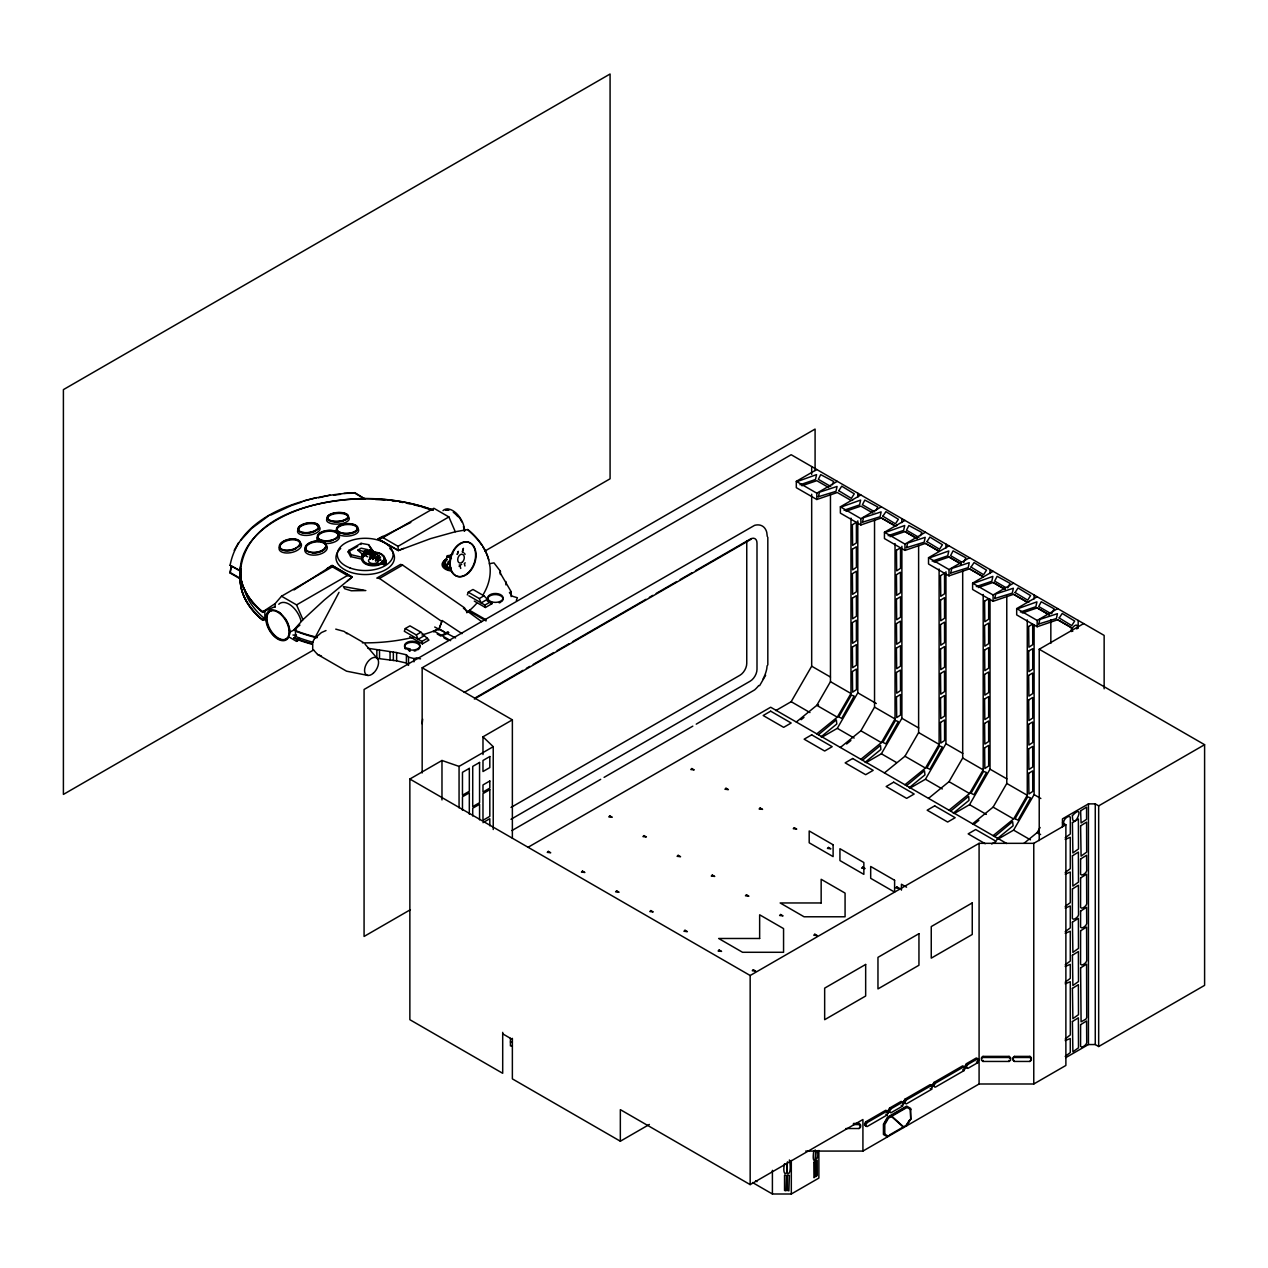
<?xml version="1.0" encoding="UTF-8"?>
<svg xmlns="http://www.w3.org/2000/svg" width="1268" height="1268" viewBox="0 0 1268 1268"><rect width="100%" height="100%" fill="white"/><g stroke="black" fill="none" stroke-linecap="round" stroke-linejoin="round"><path stroke-width="1.5" d="M489.353 563.705L493.981 562.881L500.384 571.234L500.036 572.676L511.131 591.649L511.131 596.61M370.208 559.267L369.606 557.508L370.034 558.887L371.793 557.841L370.478 556.192L369.701 557.27M376.105 556.636L375.391 558.142L376.422 557.936M378.197 557.746L377.642 559.616L377.404 558.665M377.753 554.877L376.105 553.783M378.53 559.109L377.595 558.855M377.896 559.125L378.53 558.079L378.561 559.236M378.038 560.266L377.832 561.692L378.767 560.694M378.767 558.617L378.72 557.777M378.926 555.875L378.561 556.842M380.131 557.936L380.606 556.89M383.824 561.566L381.858 561.122L383.824 562.564L383.95 561.439L384.014 562.659C389.07 566.4 381.795 559.679 386.074 562.643L385.884 563.753M383.824 563.959L382.54 563.008L383.824 564.942C385.028 563.88 380.78 562.754 384.014 563.848M384.616 562.247C383.221 562.707 385.203 562.215 385.979 562.659M385.884 561.359L386.074 560.266C381.335 557.54 388.325 564.07 384.616 559.87M422.165 723.806L422.656 719.162M767.092 665.763L766.76 668.854A24.282 14.027 -60 0 1 763.082 678.919M852.365 500.464L852.873 499.576M896.444 525.919L896.951 525.031M1028.665 602.252L1029.188 601.365M370.922 550.851L372.935 550.772L368.56 544.669L361.063 543.338L348.843 550.391L348.098 551.913L350.634 556.636L361.824 559.125L363.853 551.596L367.34 549.583L368.211 551.39M756.98 1181.649L755.633 1180.873M360.889 544.527L361.063 543.338M365.216 498.625C318.522 499.449 245.897 514.428 240.381 571.234L230.094 565.29C239.937 513.001 307.823 495.186 354.913 492.681L365.216 499.164L354.913 493.236L343.993 493.347M230.094 573.009L231.236 566.146L230.094 573.009L240.381 578.953L241.063 570.869M798.507 481.079L816.56 474.612L815.482 479.494L799.997 484.788M842.586 506.518L860.639 500.067L859.561 504.933L844.076 510.243M886.649 531.974L904.718 525.507L903.64 530.389L888.139 535.682M930.728 557.413L948.797 550.962L947.719 555.828L932.218 561.138M974.807 582.868L992.86 576.401L991.798 581.283L976.297 586.577M1018.886 608.307L1036.939 601.856L1035.877 606.722L1020.375 612.032M451.17 557.08L448.286 555.416L447.113 556.097L445.052 563.594L447.303 564.894L448.476 564.212L449.443 560.741M447.303 564.894L448.254 561.423L450.299 562.596M350.634 556.636L351.173 554.718L348.843 550.391M442.199 620.559L438.744 629.752L442.199 620.559L461.98 633.651M374.71 557.001L374.979 558.031M376.01 554.734L375.169 553.957L374.979 555.653M376.644 559.933L376.644 558.966L375.803 559.457M376.834 559.695L375.914 560.836M377.769 558.887L378.324 557.777M377.309 561.074L378.197 560.139M378.704 556.351C379.497 553.942 376.073 556.874 377.991 557.254M405.269 628.563L404.318 631.274L421.911 641.434L422.371 643.875L428.964 640.071L420.96 632.209L409.96 625.853L405.269 628.563L416.269 634.919L418.155 639.262L423.781 635.997M467.321 594.914L468.272 592.188L472.964 589.477L483.964 595.833L491.952 603.695L485.375 607.499L474.295 601.111M375.677 559.632L375.455 560.694M376.77 557.555L375.914 558.459M382.492 561.185L383.982 562.501M382.54 563.452L382.603 564.355M765.634 675.258L759.595 685.703M818.431 704.739L818.431 705.563M410.23 651.055L409.295 650.833L409.786 648.804L405.554 647.885L405.554 648.978A7.719 4.454 0 0 1 404.777 647.9M409.295 650.833L409.786 648.804M339.016 592.346L312.705 642.052L312.705 649.073L317.571 654.462L346.56 671.184L368.053 675.464M363.995 552.499L364.946 553.038L366.151 551.089L368.687 552.563L372.158 550.233L372.158 551.532M368.402 552.404L363.694 555.115L362.188 554.243L362.188 555.543L363.694 556.414L367.086 554.465M832.204 484.836L833.662 481.491L820.713 474.628L818.351 479.32L830.762 486.5M876.283 510.275L877.725 506.931L864.792 500.083L862.43 504.759L874.841 511.955M775.794 710.587L791.169 701.695L811.678 666.191L811.678 494.235M796.304 722.015L816.798 705.341L830.461 681.661L830.461 494.472M920.362 535.73L921.884 532.449L908.871 525.523L906.509 530.214L918.904 537.394M816.798 733.855L837.292 717.181L850.971 693.501L850.971 518.136M821.918 737.215L837.292 728.339L857.802 692.819L857.802 520.863M840.367 747.47L860.877 730.78L874.54 707.116L874.54 519.928M963.712 562.421L965.883 557.825L953.076 550.851L950.588 555.653L961.445 561.962M860.877 759.31L881.371 742.62L895.034 718.956L895.034 543.592M865.996 762.654L881.371 753.778L901.881 718.274L901.881 546.302M884.446 772.909L904.956 756.235L918.618 732.555L918.618 545.367M1007.791 587.876L1010.041 583.343L997.139 576.29L994.667 581.109L1005.524 587.401M904.956 784.749L925.45 768.075L939.112 744.395L939.112 569.031M910.075 788.11L925.45 779.234L945.944 743.714L945.944 571.757M928.525 798.365L949.019 781.674L962.697 758.01L962.697 570.822M1051.869 613.316L1054.12 608.798L1041.218 601.745L1038.73 606.548L1051.14 613.744M949.019 810.204L969.529 793.514L983.191 769.85L983.191 594.486M954.154 813.549L969.529 804.673L990.023 769.169L990.023 599.178M972.604 823.804L993.098 807.13L1006.776 783.45L1006.776 596.261M993.098 835.644L1013.607 818.97L1027.27 795.29L1027.27 619.925M996.521 839.987L1013.607 830.128L1034.102 794.608L1034.102 624.633M864.633 1123.654L865.664 1121.879L885.809 1110.245L888.202 1111.624L887.188 1114.968L867.027 1126.618L864.633 1125.223L864.633 1123.654L865.996 1126.016M865.996 1124.447L867.027 1122.671L887.188 1111.022M1024.005 843.299L1037.176 832.569L1040.109 827.497M888.551 1109.849L889.581 1108.073L901.183 1101.369L903.577 1102.748L902.562 1106.092L890.944 1112.797L888.551 1111.418L888.551 1109.849L889.914 1112.21M889.914 1110.625L890.944 1108.85L902.562 1102.146M888.488 1136.318L884.113 1133.782L884.113 1124.177L887.806 1117.774L906.382 1107.043L910.757 1109.579M884.795 1134.178L884.795 1124.573L888.488 1118.17L907.064 1107.439M903.925 1100.973L904.956 1099.197L930.236 1084.6L932.63 1085.979L931.6 1089.323L906.319 1103.921L903.925 1102.542L903.925 1100.973L905.289 1103.334M905.289 1101.749L906.319 1099.974L931.6 1085.376M889.502 1134.939L906.382 1125.191L909.156 1120.389M906.652 1125.825L910.757 1118.725M887.521 1136.873L883.431 1134.495L883.431 1124.24L887.521 1117.14L906.652 1106.092L910.757 1108.47L910.757 1119.184L906.382 1125.191M932.963 1084.203L933.993 1082.428L962.697 1065.849L965.091 1067.228L964.06 1070.588L935.356 1087.151L932.963 1085.773L932.963 1084.203L934.342 1086.565M934.342 1084.996L935.356 1083.221L964.06 1066.642M965.423 1065.453L966.454 1063.678L976.36 1057.956L978.753 1059.351L977.723 1062.695L967.817 1068.417L965.423 1067.038L965.423 1065.453L966.787 1067.83M966.787 1066.245L967.817 1064.47L977.723 1058.748M371.27 551.009L372.063 550.93M377.753 556.05L378.704 555.653M382.619 560.947L384.014 561.455M384.679 559.743C385.947 561.407 381.827 558.554 385.979 560.266M382.619 563.325L381.906 563.816L382.492 562.96M362.188 554.243L364.915 552.119M362.188 555.543L364.36 552.452M372.633 559.616L371.873 556.256L376.77 553.434L371.128 550.169L366.246 552.991L366.246 556.256L367.736 556.795M240.888 540.184L251.46 528.582L269.291 515.315M516.314 600.398L517.407 597.751L512.256 596.198L509.435 592.631L511.131 591.649M241.776 589.842A124.993 71.943 -0.2 0 0 260.4 617.738L262.714 619.561L264.869 618.657L264.853 611.493L262.698 611.842L275.124 603.631L281.528 596.214L332.39 566.844L347.432 575.529L352.235 577.003L324.354 599.954L302.957 619.703L293.938 629.879L297.124 631.765A124.993 72.165 0 0 0 316.937 637.804M289.881 637.519L296.569 641.37L299.121 638.406M314.575 638.501L321.47 632.542L326.003 630.545M376.422 560.329L375.582 560.551M379.893 560.504L380.701 559.315L380.226 560.091M860.512 1126.222L859.054 1128.52L845.899 1128.52M859.054 1128.52L860.512 1127.331L860.512 1124.637L859.054 1123.448L853.412 1123.448M982.954 1056.387L981.511 1057.575L981.511 1060.27L982.954 1061.443L1009.122 1061.443L1010.564 1060.27L1010.564 1057.575L1009.122 1056.387L982.954 1056.387L981.511 1058.685M1014.432 1056.387L1012.989 1057.575L1012.989 1060.27L1014.432 1061.443L1029.901 1061.443L1031.344 1060.27L1031.344 1057.575L1029.901 1056.387L1014.432 1056.387L1012.989 1058.685M1031.344 1059.145L1029.901 1061.443M801.138 719.701L803.975 717.387M821.03 736.851L836.801 723.996L836.341 719.859L818.383 734.774M846.628 743.983L850.891 740.512M865.109 762.306L880.88 749.451L880.499 745.394L862.462 760.229M909.188 787.745L924.958 774.891L924.499 770.754L906.541 785.669M953.267 813.2L969.037 800.346L968.641 796.288L950.62 811.124M974.585 823.804L978.864 820.333M997.33 838.639L1013.116 825.785L1012.641 821.648L994.698 836.563M347.495 580.839L352.235 577.003L332.105 565.385L326.637 568.793M299.945 625.092L293.938 629.879L297.124 631.226A124.993 72.165 0 0 0 316.937 637.265M293.938 630.418L295.492 629.182L295.492 636.346L293.938 638.137L297.124 639.468A124.993 72.165 0 0 0 311.817 644.192M466.687 612.666L470.048 610.003M377.769 558.031L378.609 557.952M294.002 589.953L332.105 565.591L352.235 577.209M348.098 551.913L357.687 546.381M455.291 531.752L430.549 538.631L398.31 550.597L378.181 538.979L382.984 537.632L433.846 508.262L448.888 516.948L455.291 531.752L467.718 529.548L470.048 531.387A124.993 72.165 0 0 1 488.671 559.41L490.034 566.923A124.993 72.165 0 0 1 482.823 595.136M365.232 551.675L370.652 549.361L372.158 550.233M364.946 553.038L366.404 552.198L365.184 550.613L364.281 551.136L367.466 552.943M366.246 552.991L371.128 550.502L376.025 553.323M368.972 552.61L371.413 551.2L375.265 553.434L372.824 554.845L368.972 552.61L371.889 551.374M370.208 552.341L372.824 553.862L374.504 552.88M281.528 596.214L296.569 604.899L347.432 575.529M382.984 537.632L398.025 546.318L448.888 516.948M402.622 565.084L400.609 564.371L376.818 578.097L379.497 578.446L402.622 565.084L464.389 607.737L466.735 611.794M296.569 641.37L299.597 639.627M313.608 649.961L63.4 794.418L63.4 389.625L610.082 74.004L610.082 478.797L484.978 551.025M459.127 566.416L460.078 565.877L460.728 568.46M465.245 562.881L464.31 563.436L464.96 566.019M416.269 634.919L420.96 632.209M468.272 592.188L479.272 598.544L483.964 595.833M464.389 607.737L463.438 608.291L481.713 621.669M486.785 599.637L481.143 602.886L479.272 598.544M421.911 641.434L427.554 638.169M468.859 595.801L484.915 605.058L490.558 601.809M455.577 637.962L434.718 627.026M441.106 635.68L448.064 631.67M417.124 658.219L420.5 658.837M422.165 772.957L422.165 667.776L791.169 454.721L1104.143 635.411L1104.143 688.793M850.971 500.4L837.292 492.507L816.798 499.497L796.304 487.673L796.304 481.349L816.798 469.525M464.183 692.439L754.619 525.332A24.282 14.027 -60 0 1 766.76 532.338L767.251 536.412M796.304 481.349L816.798 493.189L837.292 481.349M475.12 697.955L522.955 670.328M526.379 668.363L529.786 666.382M533.21 664.416L553.704 652.576M557.127 650.611L569.078 643.7M572.502 641.735L645.951 599.32M649.375 597.339L652.798 595.374M656.206 593.408L676.716 581.568M680.124 579.587L692.09 572.692M695.498 570.711L750.165 539.154A9.668 5.579 -60 0 1 756.996 543.1L756.996 669.346A9.668 5.579 -60 0 1 750.165 681.185L511.004 819.271M474.359 699.048L751.163 539.233M881.371 517.962L895.034 525.855L881.371 517.962L860.877 524.952L840.367 513.112L840.367 506.804L860.877 494.964M502.699 1032.358L502.699 1073.299L409.865 1019.694L409.865 779.028L441.977 760.483L459.064 766.395L493.236 746.678L482.981 736.819L512.367 719.844L512.367 838.211M840.367 506.804L860.877 518.644L881.371 506.804M925.45 543.401L939.112 551.295L925.45 543.401L904.956 550.391L884.446 538.567L884.446 532.243L904.956 520.419M884.446 532.243L904.956 544.083L925.45 532.243M969.529 568.856L983.191 576.75L969.529 568.856L949.019 575.846L928.525 564.006L928.525 557.698L949.019 545.858M482.981 822.663L489.813 818.716L489.813 825.785M511.004 807.431L739.926 675.273A9.668 5.579 -60 0 0 746.757 663.433L746.757 541.119M928.525 557.698L949.019 569.538L969.529 557.698M511.955 830.556L600.683 779.329M604.091 777.363L692.819 726.136M696.243 724.155L754.619 689.887A24.282 14.027 -60 0 0 758.755 685.512M1013.607 594.296L1027.27 602.189L1013.607 594.296L993.098 601.286L972.604 589.462L972.604 583.137L993.098 571.313M410.372 909.711L364.075 936.45L364.075 689.475L815.086 429.075L815.086 470.571M528.074 847.278L770.675 707.227L1006.697 843.505M972.604 583.137L993.098 594.977L1013.607 583.137M1071.349 631.575L1071.349 627.644L1057.686 619.751L1037.176 626.741L1016.682 614.901L1016.682 608.592L1037.176 596.752M1016.682 608.592L1037.176 620.432L1057.686 608.592M1039.221 840.573L1039.221 649.232L1083.649 623.587M409.865 779.028L750.165 975.504L979.086 843.331L1033.769 843.331L1065.881 824.786L1065.881 1065.453L1033.769 1083.997L979.086 1083.997L862.922 1151.075L805.751 1151.075M991.671 843.965L996.173 841.366L975.678 829.526L968.166 833.869L985.236 843.727M1065.706 1057.67L1088.435 1044.547L1095.267 1044.547L1098.674 1046.528L1204.6 985.363L1204.6 744.696L1098.674 805.862L1095.267 803.88L1088.435 803.88L1062.457 818.874L1062.457 826.768M1065.199 837.815L1070.287 833.995L1070.319 817.099C1068.084 814.421 1061.665 821.078 1064.169 824.327M1065.199 839.384L1070.287 837.324L1070.287 868.723L1065.199 872.527M1065.199 874.112L1070.287 872.051L1070.287 902.642L1065.199 906.461M512.367 1038.349L512.367 1078.878L620.337 1141.216L649.375 1124.447M1065.199 908.046L1070.287 905.97L1070.287 927.891L1065.199 931.711M1065.199 933.296L1070.287 931.235L1070.287 961.033L1065.199 964.853M1065.199 966.438L1070.287 964.362L1070.287 978.389L1065.199 982.209M1065.199 983.794L1070.287 981.733L1070.319 1034.878L1065.199 1039.031M620.337 1141.216L620.337 1109.643L750.165 1184.613L862.922 1119.517L862.922 1151.075M752.51 1182.521L772.402 1193.996L791.311 1193.996L818.874 1178.083L818.874 1150.472M1065.199 1040.6L1070.287 1038.54L1070.287 1052.567L1065.199 1056.387M378.181 538.979L410.816 522.464M382.92 536.301L378.181 538.789L398.31 550.407L403.779 548.347M270.813 515.077L291.339 505.567L301.879 502.049M289.69 632.193L296.569 628.722M452.914 553.91L448.428 556.066A3.186 1.839 60 0 0 448.159 557.349M377.912 561.772L378.419 560.63M384.759 499.592A124.993 72.165 0 0 0 241.744 582.123A124.993 71.943 -0.2 0 0 260.368 610.003L262.698 611.842L275.124 606.627M433.291 631.226L437.904 629.277M801.883 485.755L816.798 480.683L828.749 487.578M845.962 511.21L860.877 506.122L872.828 513.033M890.041 536.649L904.956 531.577L916.907 538.472L904.956 531.577M934.12 562.104L949.019 557.017L960.985 563.927L949.019 557.017M978.199 587.544L993.098 582.472L1005.064 589.366L993.098 582.472M1022.262 612.999L1037.176 607.911L1049.143 614.821L1037.176 607.911M367.91 648.265L396.63 652.576L406.394 654.795L408.518 657.109L413.939 658.567L416.649 657.933M318.522 497.769L330.108 495.059M266.248 619.466L262.698 620.1L260.4 618.277A124.993 71.943 -0.2 0 1 241.776 590.381A124.993 72.165 0 0 1 240.238 579.096M333.579 495.17L340.521 494.314M382.667 564.371L382.508 562.976M365.834 590.539L351.315 590.777L344.674 588.732L343.359 586.577L363.964 590.206M408.518 657.109L408.518 665.351L406.394 663.053L396.63 660.818L376.85 658.361L376.85 650.119M510.433 1041.963L512.367 1041.963M512.367 1045.91L510.433 1045.91L510.433 1038.349M982.954 1057.496L1009.122 1057.496L1010.564 1058.685M1014.432 1057.496L1029.901 1057.496L1031.344 1058.685M853.412 1124.573L859.054 1124.573L860.512 1125.762M335.751 629.134L344.183 631.432L347.178 633.81M406.965 649.279L409.786 649.882M367.34 549.583L361.158 548.172L357.687 550.169L362.791 554.512M351.173 554.718L361.745 557.238M409.295 649.739L410.23 649.961A7.719 4.454 0 0 0 419.946 645.666A7.719 4.454 0 0 0 410.23 641.37A7.719 4.454 0 0 0 405.554 647.885M358.162 549.9L363.853 551.596L371.873 556.256M317.571 654.462L321.47 656.047M295.492 636.346L298.582 637.645A122.33 70.628 0 0 0 312.958 642.274M293.938 637.582L297.124 638.929A124.993 72.165 0 0 0 311.817 643.653M1057.686 619.751L1071.349 627.644M1039.221 649.232L1204.6 744.696M811.678 666.191L830.461 677.049M857.802 692.819L876.315 703.518M901.881 718.274L918.714 727.99M945.944 743.714L962.792 753.446M990.023 769.169L1006.871 778.885M1034.102 794.608L1040.838 798.507M830.461 681.661L850.971 693.501M874.54 707.116L895.034 718.956M918.618 732.555L939.112 744.395M962.697 758.01L983.191 769.85M1006.776 783.45L1027.27 795.29M1062.457 822.821L1065.881 824.786M816.798 705.341L837.292 717.181M860.877 730.78L881.371 742.62M904.956 756.235L925.45 768.075M949.019 781.674L969.529 793.514M993.098 807.13L1013.607 818.97M1037.176 832.569L1040.6 834.55M791.169 701.695L809.967 712.553M837.292 728.339L854.141 738.055M881.371 753.778L896.524 762.528M925.45 779.234L942.283 788.95M969.529 804.673L986.361 814.405M1013.607 830.128L1030.44 839.844M447.113 556.097L451.44 558.586M487.213 600.953L491.952 603.695M371.033 550.883L369.527 550.011L369.527 551.311M371.413 551.2L375.265 553.434M368.259 550.629L370.145 551.723M486.072 619.846L469.604 610.336L469.604 611.43L486.072 620.94M367.736 552.452L372.633 555.273M365.469 551.643L366.404 552.198M363.837 553.181L365.723 554.274M364.835 554.465L363.33 553.593L363.33 554.893M906.572 887.188L901.437 884.224L901.437 890.136M439.679 629.213L443.911 631.654M450.647 640.657L433.878 630.973L433.878 632.05M437.238 634L440.582 635.934M443.943 637.867L447.303 639.801M409.722 636.568L422.371 643.875M422.165 667.776L512.367 719.844M240.381 570.695L230.094 565.29M346.243 632.621L363.171 642.4M230.094 572.47L240.381 578.398M976.36 1061.902L977.723 1062.695M966.454 1063.678L967.817 1064.47M963.712 1068.021L965.091 1068.813M962.697 1069.796L964.06 1070.588M933.993 1082.428L935.356 1083.221M930.236 1088.546L931.6 1089.323M904.956 1099.197L906.319 1099.974M903.577 1104.317L902.214 1101.955M901.183 1105.3L902.562 1106.092M910.757 1119.184L910.075 1109.183M889.581 1108.073L890.944 1108.85M886.839 1112.401L888.202 1113.193M885.809 1114.176L887.188 1114.968M904.1 1127.3L891.8 1116.252M903.751 1127.506L891.452 1116.458M865.664 1121.879L867.027 1122.671M502.699 1033.848L512.367 1039.427M379.497 578.446L441.248 621.098M262.698 612.396L260.384 610.558A124.993 71.943 -0.2 0 1 241.744 582.662A124.993 72.165 0 0 1 240.254 569.475M264.869 618.657L262.635 616.898A122.33 70.406 -0.2 0 1 244.407 589.588M262.698 611.842L260.368 610.003A124.993 72.165 0 0 1 240.381 566.923M1012.989 1059.145L1014.432 1061.443M375.914 553.688L376.58 554.655M365.041 644.128L377.626 658.885M296.569 604.899L302.957 619.703M368.56 544.669L373.394 552.452A10.635 6.134 0 0 1 383.855 559.648A10.635 6.134 0 0 1 369.749 564.355A10.635 6.134 0 0 1 364.185 555.527M332.39 566.844L332.105 565.591M484.915 605.058L485.375 607.499M398.025 546.318L398.31 550.597M262.714 619.561L266.28 618.625L262.698 620.1L260.368 618.245A124.993 72.165 0 0 1 240.207 578.953M1098.674 805.862L1098.674 1046.528M1095.267 803.88L1095.267 1044.547M1088.435 803.88L1088.435 1044.547M1078.18 620.432L1078.18 628.326M1076.849 628.991C1080.035 620.94 1069.352 627.359 1072.744 631.369M1050.839 619.751L1050.839 643.383M1037.176 620.432L1037.176 626.741M1034.102 594.977L1034.102 598.94M1033.769 843.331L1033.769 1083.997M1029.901 1056.387L1029.901 1057.496M1009.122 1056.387L1009.122 1057.496M1009.122 1060.333L1009.122 1061.443M993.098 594.977L993.098 601.286M990.023 569.538L990.023 573.485M982.954 1060.333L982.954 1061.443M979.086 843.331L979.086 1083.997M977.39 1058.558L977.39 1060.127M949.019 569.538L949.019 575.846M945.944 544.083L945.944 548.03M931.251 1085.186L931.251 1086.771M904.956 544.083L904.956 550.391M901.881 518.644L901.881 522.59M863.857 867.455L863.857 862.525L839.939 848.72L839.939 860.56L863.857 874.365L863.857 869.135M860.877 518.644L860.877 524.952M859.054 1123.448L859.054 1124.573M857.802 493.189L857.802 497.135M817.242 1150.615C819.762 1158.619 813.517 1164.5 815.879 1151.407M816.798 493.189L816.798 499.497M815.197 1149.933C817.67 1160.489 811.393 1166.417 813.818 1150.726M811.678 466.561L811.678 474.47M791.311 1160.458L791.311 1193.996M789.378 1159.966C792.833 1175.056 784.749 1180.397 787.444 1161.853M786.477 1163.723C789.393 1176.926 781.468 1176.91 784.543 1163.723M772.402 1170.332L772.402 1193.996M767.822 537.22L767.822 664.971M750.165 975.504L750.165 1184.613M505.916 581.568L505.916 584.881M500.384 571.234L500.384 574.531M493.236 746.678L493.236 829.526M482.981 736.819L482.981 754.571M479.558 819.841L479.558 804.277L472.726 808.223L472.726 816.006M469.319 814.167L469.319 792.833L462.471 796.779L462.471 810.363M467.718 529.548L470.048 531.926A124.993 72.165 0 0 1 481.903 545.383M459.064 766.395L459.064 807.827M441.977 760.483L441.977 799.934M413.939 658.567L413.939 661.864M406.394 654.795L406.394 663.053M396.63 652.576L396.63 660.818M393.349 652.275L393.349 660.517M390.053 651.974L390.053 660.216M379.512 650.104L379.512 658.346M372.824 553.862L372.824 554.845M370.652 549.361L370.652 550.661M366.991 550.93L366.991 551.913M363.694 555.115L363.694 556.414M358.67 499.164L358.67 498.625A124.993 72.165 0 0 1 433.291 510.164A124.993 71.943 -0.2 0 0 384.759 499.544M316.604 497.579L303.623 500.923M275.124 603.631L275.124 607.198M238.574 542.625L234.2 550.423M476.578 603.457A124.993 72.165 0 0 1 467.099 612.507M438.68 629.087A124.993 72.165 0 0 1 421.959 634.999M413.479 637.265A124.993 72.165 0 0 1 362.394 642.844M482.823 546.793A124.993 72.165 0 0 1 488.671 559.949M448.856 632.573A124.993 72.165 0 0 1 443.879 635.03M241.744 589.668A124.993 72.165 0 0 1 241.285 568.967M404.508 646.743A7.719 4.454 0 0 1 415.175 642.638A7.719 4.454 0 0 1 417.679 649.898M416.078 650.611A7.719 4.454 0 0 1 414.224 651.055M487.926 600.176A7.719 4.454 0 0 1 496.374 594.597A7.719 4.454 0 0 1 502.049 601.238M500.828 602.173A7.719 4.454 0 0 1 499.227 602.871M491.509 602.871A7.719 4.454 0 0 1 489.924 602.173M373.394 552.071A11.301 6.53 0 0 1 384.521 559.727A11.301 6.53 0 0 1 369.527 564.72A11.301 6.53 0 0 1 363.599 555.321M383.411 555.796A11.57 6.673 0 0 1 383.411 562.469M381.573 563.848A11.57 6.673 0 0 1 367.609 564.91A11.57 6.673 0 0 1 362.22 557.397M376.39 552.674A11.57 6.673 0 0 1 381.573 554.401M378.324 560.757A4.929 2.853 0 0 1 371.508 563.388A4.929 2.853 0 0 1 369.907 558.744M464.389 553.276A6.641 4.501 -70.7 0 1 465.071 554.417M461.679 564.403A6.641 4.501 -70.7 0 1 459.206 564.973M462.329 552.119A6.641 4.501 -70.7 0 1 463.454 552.499M449.141 556.097A3.186 1.839 60 0 1 449.379 555.527M450.441 555.891A2.584 1.49 60 0 1 451.107 555.986M450.441 570.885A11.301 6.53 0 0 1 445.369 559.981M451.028 567.985A9.019 5.215 0 0 1 446.986 559.283M450.695 570.331A10.303 5.944 0 0 1 444.45 561.613M450.79 568.508A9.97 5.754 0 0 1 446.32 558.887M451.028 568.539A9.019 5.215 0 0 1 444.339 563.499M444.64 562.152A9.019 5.215 0 0 1 446.986 559.822M348.621 517.059A11.38 4.787 -4.1 0 1 337.367 524.128A11.38 4.787 -4.1 0 1 327.667 517.867M343.628 520.91A10.223 4.295 -4.1 0 1 327.762 519.024A10.223 4.295 -4.1 0 1 340.521 513.397A10.223 4.295 -4.1 0 1 345.593 520.038M296.363 548.458A10.223 5.246 -12.1 0 1 280.466 548.616A10.223 5.246 -12.1 0 1 290.007 539.994A10.223 5.246 -12.1 0 1 299.391 545.731M300.437 542.767A11.38 5.833 -12.1 0 1 290.689 552.689A11.38 5.833 -12.1 0 1 279.768 546.397M324.703 544.035A11.38 6.055 -8.9 0 1 317.967 554.718A11.38 6.055 -8.9 0 1 305.461 547.982M306.602 550.756A10.223 5.452 -8.9 0 1 314.084 542.197A10.223 5.452 -8.9 0 1 325.908 546.809A10.223 5.452 -8.9 0 1 312.308 552.975M325.226 543.56A11.38 5.595 -6.5 0 0 337.161 540.548A11.38 5.595 -6.5 0 0 338.049 534.256A11.38 5.294 -3.1 0 0 353.804 534.922A11.38 5.294 -3.1 0 0 356.641 527.44M318.379 541.515A11.38 5.595 -6.5 0 1 317.285 537.331M320.804 540.517A10.223 5.024 -6.5 0 1 320.867 533.368A10.223 5.024 -6.5 0 1 335.275 532.18A10.223 5.024 -6.5 0 1 335.196 539.328M333.088 540.295A10.223 5.024 -6.5 0 1 322.912 541.151M316.857 525.38A11.38 5.199 -8.7 0 1 317.38 532.386A11.38 5.199 -8.7 0 1 302.26 535.08A11.38 5.199 -8.7 0 1 299.105 528.534M299.755 531.847A10.223 4.676 -8.7 0 1 308.663 523.732A10.223 4.676 -8.7 0 1 317.301 529.802M315.669 530.959A10.223 4.676 -8.7 0 1 301.34 532.639M336.622 533.099A11.38 5.294 -3.1 0 1 337.034 529.041M340.632 533.21A10.223 4.755 -3.1 0 1 342.946 525.142A10.223 4.755 -3.1 0 1 357.449 528.867A10.223 4.755 -3.1 0 1 342.883 533.78M375.471 499.481A124.993 72.165 0 0 1 384.759 500.131M392.113 500.876A124.993 71.943 -0.2 0 1 395.759 501.367M399.357 501.922A124.993 71.943 -0.2 0 1 402.939 502.524M406.489 503.206A124.993 71.943 -0.2 0 1 410.008 503.935M413.479 504.727A124.993 71.943 -0.2 0 1 420.294 506.503M421.959 506.978A124.993 71.943 -0.2 0 1 431.722 510.148M445.971 509.863A16.072 9.272 60 0 1 449.141 509.831M453.833 511.971A16.072 9.272 60 0 1 461.853 521.925M463.454 526.521A16.072 9.272 60 0 1 464.025 530.896M445.417 510.196A16.072 9.272 60 0 1 448.587 510.148M453.278 512.288A16.072 9.272 60 0 1 457.78 516.583M443.007 510.655A16.88 9.748 60 0 1 456.337 513.366A16.88 9.748 60 0 1 464.595 531.229M287.519 637.994A16.072 9.272 60 0 1 270.29 629.625A16.072 9.272 60 0 1 271.653 610.51M278.326 611.858A16.072 9.272 60 0 1 280.688 613.522M284.999 618.229A16.072 9.272 60 0 1 288.708 625.647M289.136 627.169A16.072 9.272 60 0 1 289.136 635.268M296.506 634.967A17.958 10.366 60 0 1 292.971 634.999M278.77 604.25A17.958 10.366 60 0 1 291.038 605.47A17.958 10.366 60 0 1 301.118 621.241M389.752 548.473A29.259 16.896 0 0 1 384.394 570.41A29.259 16.896 0 0 1 346.021 570.41A29.259 16.896 0 0 1 340.68 548.473M818.383 496.739L835.992 491.334L837.07 486.452L819.477 492.174L818.383 496.739M862.462 522.194L880.071 516.773L881.133 511.892L863.556 517.613L862.462 522.194M906.541 547.633L924.15 542.229L925.212 537.347L907.634 543.069L906.541 547.633M950.62 573.088L968.213 567.668L969.227 562.691L951.84 568.444L950.62 573.088M994.698 598.528L1012.292 593.123L1013.37 588.241L995.776 593.963L994.698 598.528M1038.761 623.983L1056.371 618.562L1057.449 613.68L1039.855 619.402L1038.761 623.983M363.805 555.558L364.598 554.861L363.805 555.558M372.57 556.066C373.775 558.665 374.52 552.531 372.57 556.066M372.57 558.459C373.775 561.058 374.52 554.924 372.57 558.459M838.798 490.732L851.367 498.372L854.283 493.823L841.73 486.167L838.798 490.732M852.365 524.778L852.603 545.43L856.423 542.862L856.375 522.321L852.365 524.778M852.35 549.25L852.587 569.903L856.407 567.335L856.36 546.793L852.35 549.25M852.365 573.707L852.603 594.343L856.423 591.776L856.375 571.234L852.365 573.707M838.798 716.911L841.73 718.401L854.156 696.069L851.367 695.07L838.861 716.737M852.365 598.163L852.603 618.816L856.423 616.248L856.375 595.706L852.365 598.163M852.35 622.636L852.587 643.288L856.407 640.705L856.36 620.179L852.35 622.636M852.365 647.092L852.603 667.729L856.423 665.161L856.375 644.62L852.365 647.092M852.381 671.533L852.619 692.185L856.455 689.618L856.391 669.076L852.381 671.533M882.877 516.187L895.446 523.827L898.362 519.262L885.92 511.654L882.877 516.187M813.834 1162.344L813.993 1177.687L815.197 1176.656L815.15 1161.504L813.834 1162.344M815.879 1161.171L816.037 1176.514L817.242 1175.484L817.194 1160.315L815.879 1161.171M896.444 550.233L896.682 570.869L900.502 568.302L900.502 547.871L896.444 550.233M896.428 574.689L896.666 595.342L900.486 592.774L900.438 572.233L896.428 574.689M896.444 599.146L896.682 619.798L900.502 617.231L900.502 596.8L896.444 599.146M882.877 742.351L885.809 743.841L898.315 721.587L895.446 720.509L882.877 742.351M896.444 623.602L896.682 644.255L900.502 641.687L900.454 621.146L896.444 623.602M896.428 648.075L896.666 668.727L900.486 666.16L900.486 645.729L896.428 648.075M896.444 672.531L896.682 693.184L900.502 690.616L900.454 670.075L896.492 672.357M896.46 696.988L896.698 717.625L900.518 715.057L900.47 694.515L896.46 696.988M926.956 541.626L939.525 549.266L942.441 544.717L929.888 537.061L926.956 541.626M940.523 575.672L940.761 596.325L944.581 593.757L944.533 573.215L940.523 575.672M940.507 600.144L940.745 620.797L944.565 618.229L944.517 597.688L940.507 600.144M940.523 624.601L940.761 645.238L944.581 642.67L944.533 622.128L940.523 624.601M926.956 767.806L929.888 769.296L942.314 746.963L939.525 745.964L926.956 767.806M940.523 649.058L940.761 669.71L944.581 667.142L944.533 646.601L940.523 649.058M940.507 673.53L940.745 694.182L944.565 691.599L944.517 671.073L940.507 673.53M940.523 697.986L940.761 718.623L944.581 716.055L944.533 695.514L940.523 697.986M940.539 722.427L940.777 743.08L944.597 740.512L944.549 719.97L940.539 722.427M971.034 567.081L983.588 574.721L986.52 570.156L974.062 562.548L971.034 567.081M984.586 601.127L984.824 621.764L988.66 619.196L988.66 598.765L984.586 601.127M984.57 625.584L984.824 646.236L988.644 643.668L988.596 623.127L984.57 625.584M984.586 650.04L984.824 670.693L988.66 668.125L988.66 647.694L984.586 650.04M971.034 793.245L973.951 794.735L986.472 772.481L983.588 771.404L971.034 793.245M984.586 674.497L984.824 695.149L988.66 692.582L988.612 672.04L984.65 674.338M984.57 698.969L984.824 719.622L988.644 717.054L988.644 696.623L984.57 698.969M984.586 723.426L984.824 744.078L988.66 741.511L988.612 720.969L984.586 723.426M984.618 747.882L984.856 768.519L988.675 765.951L988.628 745.41L984.618 747.882M1015.113 592.521L1027.666 600.16L1030.599 595.611L1018.03 587.956L1015.113 592.521M1028.665 626.566L1028.903 647.219L1032.738 644.651L1032.675 624.11L1028.713 626.392M1028.649 651.039L1028.887 671.691L1032.723 669.124L1032.723 648.693L1028.649 651.039M1028.665 675.495L1028.903 696.132L1032.738 693.564L1032.675 673.023L1028.713 675.321M1015.113 818.7L1018.03 820.19L1030.551 797.921L1027.666 796.859L1015.113 818.7M1028.665 699.952L1028.903 720.604L1032.738 718.037L1032.675 697.495L1028.665 699.952M1028.649 724.424L1028.887 745.077L1032.723 742.509L1032.675 721.967L1028.713 724.25M1028.665 748.881L1028.903 769.517L1032.738 766.95L1032.675 746.408L1028.665 748.881M1028.681 773.321L1028.919 793.974L1032.754 791.406L1032.707 770.865L1028.681 773.321M1059.192 617.976L1071.745 625.615L1074.678 621.051L1062.219 613.443L1059.192 617.976M1072.411 815.593C1072.474 834.185 1087.104 800.409 1072.411 815.593M1072.411 822.694L1072.886 852.936L1078.482 848.989L1078.386 818.954L1072.411 822.694M1072.411 855.837L1072.886 886.078L1078.482 882.132L1078.386 852.096L1072.411 855.837M1080.605 810.854L1081.081 822.964L1086.581 819.35L1086.581 807.114L1080.605 810.854M1072.411 888.979L1072.363 918.492C1073.473 920.742 1078.18 917.129 1078.529 914.941L1078.386 885.238L1072.411 888.979M1080.605 825.848L1081.081 856.106L1086.692 852.144L1086.581 822.108L1080.605 825.848M1072.411 922.121L1072.886 952.363L1078.482 948.416L1078.386 918.381L1072.411 922.121M1080.605 858.991L1080.574 874.302C1081.683 876.553 1086.391 872.955 1086.724 870.751L1086.581 855.25L1080.605 858.991M1080.605 877.931L1080.574 907.444C1081.683 909.695 1086.391 906.081 1086.724 903.894L1086.581 874.191L1080.605 877.931M1072.411 955.248L1072.886 985.505L1078.482 981.559L1078.386 951.523L1072.411 955.248M1072.411 988.39L1072.886 1018.648L1078.482 1014.701L1078.386 984.665L1072.411 988.39M1080.605 911.074L1080.574 927.177C1081.683 929.412 1086.391 925.814 1086.724 923.627L1086.581 907.333L1080.605 911.074M1080.605 930.791L1080.574 964.266C1081.683 966.501 1086.391 962.903 1086.724 960.716L1086.581 927.051L1080.605 930.791M1072.411 1021.533L1072.886 1051.79L1078.482 1047.828L1078.386 1017.808L1072.411 1021.533M1080.605 967.88L1081.081 1021.802L1085.963 1019.107L1086.724 1017.522L1086.581 964.14L1080.605 967.88M1080.605 1024.687L1080.574 1046.322C1081.683 1048.573 1086.391 1044.959 1086.724 1042.771L1086.581 1020.962L1080.605 1024.687M784.559 1175.357L784.543 1190.446L785.986 1190.842L786.477 1175.452L784.607 1175.262M787.46 1175.357L787.444 1190.446L788.886 1190.842L789.378 1175.452L787.507 1175.262M382.968 561.772L382.508 560.583L382.984 561.74M458.208 551.469L457.288 554.385L458.208 551.469M463.391 548.473L462.471 551.406L463.391 548.473M469.319 768.376L462.471 772.323L462.471 795.21L469.319 791.264L469.319 768.376M479.558 762.464L472.726 766.395L472.726 806.638L479.558 802.692L479.558 762.464M489.813 756.536L482.981 760.483L482.981 771.53L489.813 767.584L489.813 756.536M489.813 780.993L482.981 784.94L482.981 792.04L489.813 788.11L489.813 780.993M489.813 789.679L482.981 793.625L482.981 820.301L489.813 816.354L489.813 789.679M770.675 711.174L763.162 715.517L783.656 727.341L791.169 723.014L770.675 711.174M548.315 851.383L547.301 852.365L550.708 852.762L548.315 851.383M609.829 815.879L608.798 816.861L612.222 817.258L609.829 815.879M691.821 768.535L690.806 769.517L694.214 769.914L691.821 768.535M811.678 734.838L804.15 739.181L824.66 751.021L832.173 746.678L811.678 734.838M582.487 871.1L581.457 872.099L584.881 872.479L582.487 871.1M643.986 835.596L642.971 836.579L646.379 836.975L643.986 835.596M725.993 788.252L724.963 789.235L728.387 789.631L725.993 788.252M616.66 890.833L615.63 891.816L619.053 892.212L616.66 890.833M678.158 855.329L677.128 856.312L680.551 856.708L678.158 855.329M760.166 807.985L759.136 808.968L762.559 809.364L760.166 807.985M852.667 758.518L845.154 762.861L865.664 774.685L873.176 770.358L852.667 758.518M650.817 910.567L649.802 911.549L653.21 911.946L650.817 910.567M712.331 875.047L711.3 876.045L714.724 876.426L712.331 875.047M794.323 827.703L793.308 828.701L796.716 829.082L794.323 827.703M893.671 782.182L886.158 786.525L906.652 798.365L914.18 794.022L893.671 782.182M684.989 930.284L683.959 931.267L687.383 931.663L684.989 930.284M746.487 894.78L745.473 895.763L748.881 896.159L746.487 894.78M828.495 847.436L827.465 848.419L830.889 848.815L828.495 847.436M934.675 805.862L927.162 810.204L947.656 822.029L955.169 817.701L934.675 805.862M719.162 950.017L718.132 951L721.555 951.396L719.162 950.017M780.66 914.497L779.63 915.496L783.053 915.892L780.66 914.497M862.668 867.154L861.638 868.152L865.061 868.548L862.668 867.154M753.335 969.735L752.304 970.717L755.712 971.114L753.335 969.735M814.833 934.231L813.802 935.213L817.226 935.61L814.833 934.231M896.825 886.887L895.81 887.869L899.218 888.266L896.825 886.887M865.664 964.457L824.66 988.137L824.66 1019.694L865.664 996.014L865.664 964.457M918.951 933.676L877.963 957.356L877.963 988.913L918.951 965.249L918.951 933.676M972.255 902.911L931.251 926.575L931.251 958.148L972.255 934.468L972.255 902.911M821.157 902.959L780.153 902.959L804.071 916.78L845.074 916.78L845.074 893.1L821.157 879.295L821.157 902.959M759.643 938.479L718.655 938.479L742.557 952.284L783.561 952.284L783.561 928.604L759.643 914.799L759.643 938.479M833.108 844.773L809.19 830.968L809.19 842.792L833.108 856.613L833.108 844.773M894.606 880.277L870.688 866.472L870.688 878.312L894.606 892.117L894.606 880.277M491.509 601.793A7.719 4.454 0 0 0 503.079 597.925A7.719 4.454 0 0 0 491.509 594.074A7.719 4.454 0 0 0 491.509 601.793M350 567.937A27.928 16.119 0 0 0 393.096 555.257A27.928 16.119 0 0 0 352.536 540.041A27.928 16.119 0 0 0 350 567.937M468.32 572.581A17.958 12.173 -70.7 0 0 469.921 542.862A17.958 12.173 -70.7 0 0 449.775 562.215A17.958 12.173 -70.7 0 0 468.32 572.581M468.78 572.74A17.958 12.173 -70.7 0 0 470.38 543.037A17.958 12.173 -70.7 0 0 450.235 562.374A17.958 12.173 -70.7 0 0 468.78 572.74M462.455 562.041A4.581 3.107 -70.7 0 0 462.868 554.465A4.581 3.107 -70.7 0 0 457.716 559.394A4.581 3.107 -70.7 0 0 462.455 562.041M373.363 673.197A9.922 5.722 -60 0 0 376.517 657.838A9.922 5.722 -60 0 0 364.788 668.252A9.922 5.722 -60 0 0 373.363 673.197M330.837 520.879A10.73 4.517 -4.1 0 0 348.304 517.201A10.73 4.517 -4.1 0 0 334.166 512.969A10.73 4.517 -4.1 0 0 330.837 520.879M331.154 520.704A10.223 4.295 -4.1 0 0 347.812 517.201A10.223 4.295 -4.1 0 0 334.34 513.16A10.223 4.295 -4.1 0 0 331.154 520.704M283.699 550.233A10.73 5.516 -12.1 0 0 300.326 543.592A10.73 5.516 -12.1 0 0 285.411 540.295A10.73 5.516 -12.1 0 0 283.699 550.233M283.984 549.963A10.223 5.246 -12.1 0 0 299.834 543.639A10.223 5.246 -12.1 0 0 285.617 540.501A10.223 5.246 -12.1 0 0 283.984 549.963M309.582 552.198A10.73 5.722 -8.9 0 0 326.32 546.143A10.73 5.722 -8.9 0 0 311.246 542.054A10.73 5.722 -8.9 0 0 309.582 552.198M309.868 551.945A10.223 5.452 -8.9 0 0 325.813 546.175A10.223 5.452 -8.9 0 0 311.452 542.276A10.223 5.452 -8.9 0 0 309.868 551.945M322.579 540.739A10.73 5.278 -6.5 0 0 338.651 534.795A10.73 5.278 -6.5 0 0 322.658 531.546A10.73 5.278 -6.5 0 0 322.579 540.739M322.833 540.501A10.223 5.024 -6.5 0 0 338.144 534.842A10.223 5.024 -6.5 0 0 322.912 531.736A10.223 5.024 -6.5 0 0 322.833 540.501M303.068 532.703A10.73 4.898 -8.7 0 0 319.108 526.553A10.73 4.898 -8.7 0 0 303.242 524.112A10.73 4.898 -8.7 0 0 303.068 532.703M303.321 532.481A10.223 4.676 -8.7 0 0 318.601 526.616A10.223 4.676 -8.7 0 0 303.496 524.302A10.223 4.676 -8.7 0 0 303.321 532.481M340.268 532.734A10.73 4.993 -3.1 0 0 357.75 529.057A10.73 4.993 -3.1 0 0 343.549 524.064A10.73 4.993 -3.1 0 0 340.268 532.734M340.601 532.528A10.223 4.755 -3.1 0 0 357.243 529.041A10.223 4.755 -3.1 0 0 343.723 524.286A10.223 4.755 -3.1 0 0 340.601 532.528M266.454 620.163A16.072 9.272 60 0 0 284.444 639.769A16.072 9.272 60 0 0 282.384 615.994A16.072 9.272 60 0 0 266.454 620.163M265.9 619.894A16.88 9.748 60 0 0 284.777 640.499A16.88 9.748 60 0 0 282.621 615.519A16.88 9.748 60 0 0 265.9 619.894"/></g></svg>
